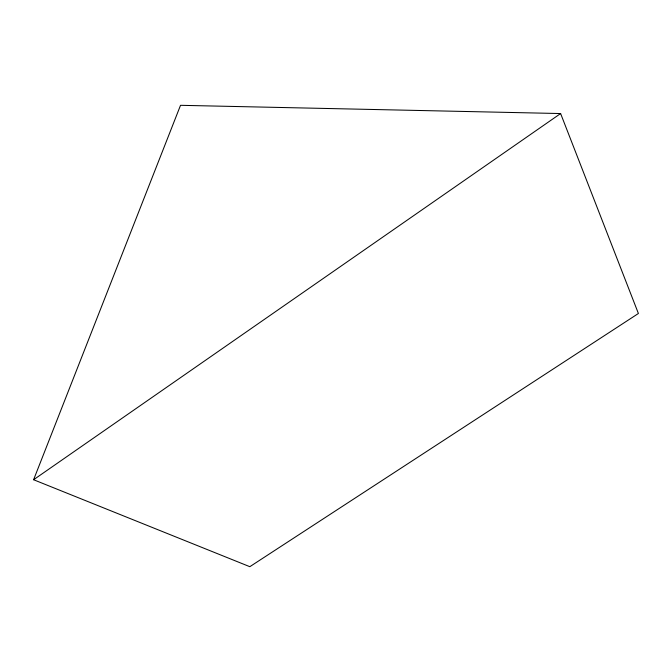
<?xml version="1.0" encoding="UTF-8"?>
<svg xmlns="http://www.w3.org/2000/svg" width="672" height="672" viewBox="0 0 672 672"><rect width="100%" height="100%" fill="white"/><g stroke="black" fill="none" stroke-linecap="round" stroke-linejoin="round"><path stroke-width="1.01" d="M33.6 479.732L180.524 105.311L560.616 113.551L638.4 313.488L249.824 566.689L33.6 479.732L560.616 113.551"/></g></svg>
